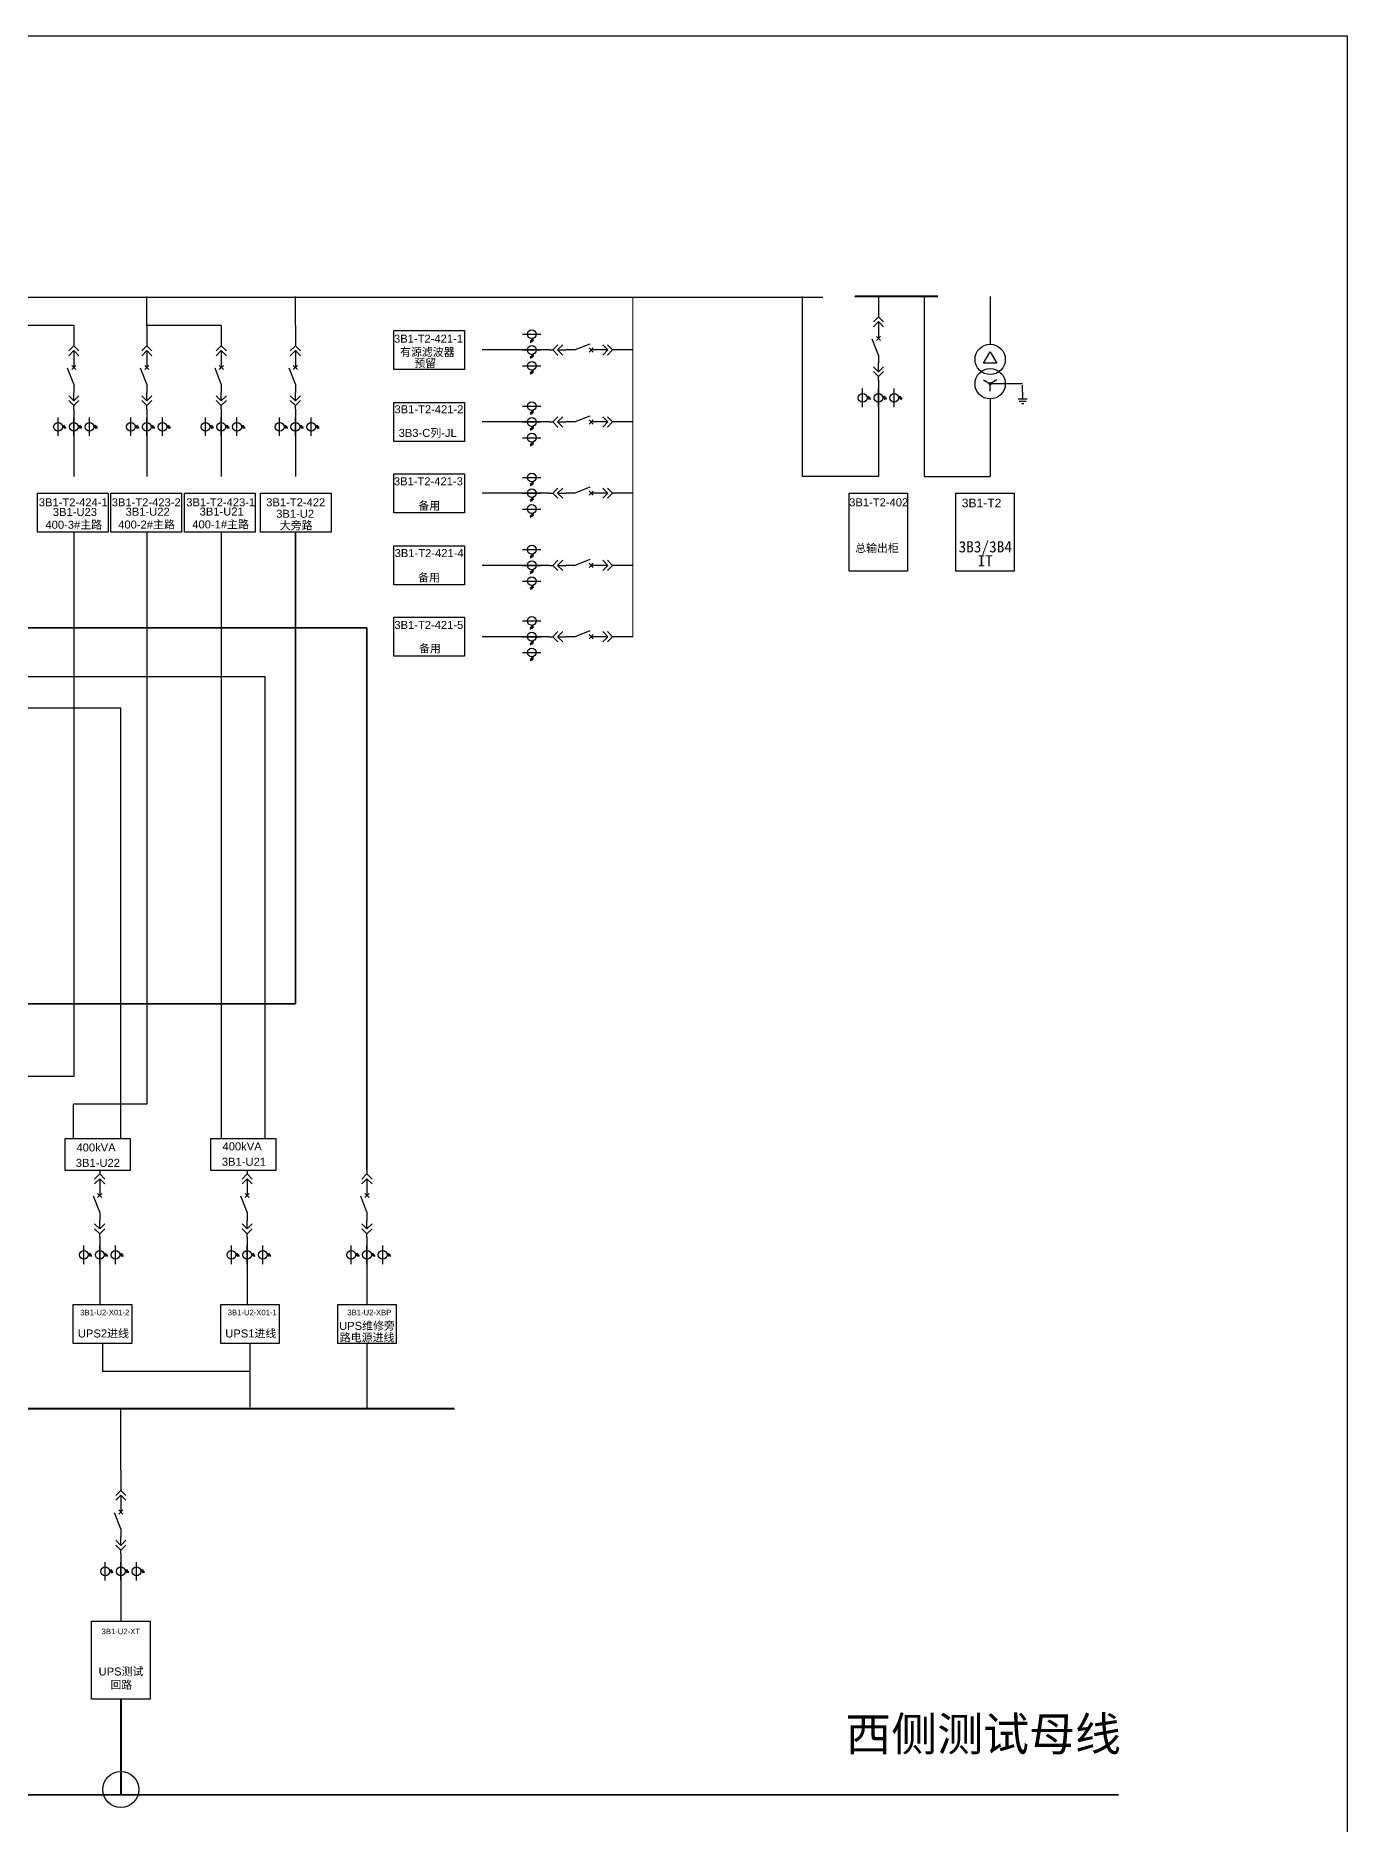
# Model space of a CAD drawing. Header units: millimetres. Extents: x 21 to 366, y 14 to 336.
# Drawn here: x 248.9 to 365.7, y 176.5 to 335.7 of the extents above; entities that cross this region are included whole.
import ezdxf
from ezdxf.enums import TextEntityAlignment as Align

# ---------------------------------------------------------------- set-up
doc = ezdxf.new("R2010")
doc.units = ezdxf.units.MM
doc.linetypes.add('CENTER', pattern=[2, 1.25, -0.25, 0.25, -0.25])
doc.linetypes.add('CONTINOUS', pattern=[0])
doc.styles.get("Standard").update_dxf_attribs({"font": 'arial.ttf'})

# ---------------------------------------------------------------- blocks, each defined once
blk = doc.blocks.new('DYDQAA05')
at = {"color": 0}
blk.add_lwpolyline([(0, 0), (0, -7)], dxfattribs=at)
blk = doc.blocks.new('DYDQAA03')
at = {"color": 0}
for points in [[(0, 0), (0, -1.5)], [(-2.12, -3.62), (0, -1.5)], [(-2.12, -5.62), (0, -3.5)], [(2.12, -3.62), (0, -1.5)], [(2.12, -5.62), (0, -3.5)], [(0, -3.5), (0, -7)]]:
    blk.add_lwpolyline(points, dxfattribs=at)
blk = doc.blocks.new('DYDQAA09')
at = {"color": 0}
blk.add_lwpolyline([(0, 0), (0, -3.5)], dxfattribs=at)
blk.add_lwpolyline([(0, 0), (0, -3.5)], dxfattribs=at)
blk.add_lwpolyline([(0, 0), (0, -3.5)], dxfattribs=at)
blk.add_lwpolyline([(0, 0), (0, -3.5)], dxfattribs=at)
blk.add_lwpolyline([(0, 0), (0, -3.5)], dxfattribs=at)
blk.add_lwpolyline([(0, 0), (0, -3.5)], dxfattribs=at)
blk.add_lwpolyline([(0, 0), (0, -3.5)], dxfattribs=at)
blk.add_lwpolyline([(0, 0), (0, -3.5)], dxfattribs=at)
blk.add_lwpolyline([(0, 0), (0, -3.5)], dxfattribs=at)
blk = doc.blocks.new('DYDQ0201')
at = {"color": 0}
for points in [[(0.86, -0.86), (-0.86, 0.86)], [(-0.86, -0.86), (0.86, 0.86)], [(0, -7), (-2.61, -0.37)]]:
    blk.add_lwpolyline(points, dxfattribs=at)
blk = doc.blocks.new('DYDQAA04')
at = {"color": 0}
for points in [[(0, -3.5), (0, 0)], [(-2.12, -1.38), (0, -3.5)], [(-2.12, -3.38), (0, -5.5)], [(2.12, -1.38), (0, -3.5)], [(2.12, -3.38), (0, -5.5)], [(0, -7), (0, -5.5)]]:
    blk.add_lwpolyline(points, dxfattribs=at)
blk = doc.blocks.new('A$C03DD39B5')
for p, q in [((417, 475), (283, 392)), ((417, 422), (283, 339)), ((350, 333), (350, 467))]:
    blk.add_line(p, q)
blk.add_lwpolyline([(700, 167), (0, 167)])
blk.add_circle((350, 167), 167)

msp = doc.modelspace()

# ---------------------------------------------------------------- linework, layer by layer
at = {"color": 1, "lineweight": 30}
msp.add_line((196.64, 312.47, -786.45), (319, 312.47, -786.45), dxfattribs=at)
for p, q in [((258.78, 309.94, 17593.51), (258.78, 312.52, 18976.79)), ((272.02, 309.94, 17593.51), (272.02, 312.52, 18976.79)), ((317.2, 296.49, 20769.03), (317.2, 312.52, 20769.03)), ((328.07, 296.49, 18983.64), (328.07, 312.52, 20769.03)), ((252.28, 309.94, 17593.51), (245.64, 309.94, 17593.51)), ((265.42, 309.94, 17593.51), (258.78, 309.94, 17593.51)), ((292.21, 307.76, 23698.86), (288.65, 307.76, 23698.86)), ((293.85, 307.76, 23698.86), (292.21, 307.76, 23698.86)), ((323.97, 304.28, 20769.03), (323.97, 302.64, 20769.03)), ((323.97, 302.64, 20769.03), (323.97, 296.49, 20769.03)), ((252.28, 301.7, 19794.72), (252.28, 300.06, 19794.72)), ((258.78, 301.7, 19794.72), (258.78, 300.06, 19794.72)), ((265.42, 301.7, 19794.72), (265.42, 300.06, 19794.72)), ((272.02, 301.7, 19794.72), (272.02, 300.06, 19794.72)), ((292.21, 301.35, 23698.86), (288.65, 301.35, 23698.86)), ((293.85, 301.35, 23698.86), (292.21, 301.35, 23698.86)), ((252.28, 300.06, 19794.72), (252.28, 296.49, 19794.72)), ((258.78, 300.06, 19794.72), (258.78, 296.49, 19794.72)), ((265.42, 300.06, 19794.72), (265.42, 296.49, 19794.72)), ((272.02, 300.06, 19794.72), (272.02, 296.49, 19794.72)), ((323.97, 296.49, 20769.03), (317.2, 296.49, 20769.03)), ((328.07, 296.49, 18983.64), (333.92, 296.49, 18983.64)), ((292.21, 295.01, 23698.86), (288.65, 295.01, 23698.86)), ((293.85, 295.01, 23698.86), (292.21, 295.01, 23698.86)), ((292.21, 288.58, 23698.86), (288.65, 288.58, 23698.86)), ((293.85, 288.58, 23698.86), (292.21, 288.58, 23698.86)), ((292.21, 282.23, 23698.86), (288.65, 282.23, 23698.86)), ((293.85, 282.23, 23698.86), (292.21, 282.23, 23698.86)), ((254.59, 227.95, 2205.23), (254.59, 226.32, 2205.23)), ((267.72, 227.95, 2205.23), (267.72, 226.32, 2205.23)), ((278.4, 227.95, 22152.31), (278.4, 226.32, 22152.31)), ((254.59, 226.32, 2205.23), (254.59, 222.75, 2205.23)), ((267.72, 226.32, 2205.23), (267.72, 222.75, 2205.23)), ((278.4, 226.32, 22152.31), (278.4, 222.75, 22152.31)), ((254.83, 219.27, 2201.21), (254.83, 216.8, 2201.21)), ((267.97, 219.27, 2201.21), (267.97, 213.6, 2201.21)), ((267.97, 219.27, 2201.21), (267.97, 216.8, 2201.21)), ((278.4, 219.27, 22152.31), (278.4, 213.55, 22152.31)), ((267.97, 216.8, 2201.21), (254.83, 216.8, 2201.21)), ((256.47, 208.01, 3385.22), (256.47, 213.51, 4768.5)), ((256.47, 199.77, 5586.44), (256.47, 198.13, 5586.44)), ((256.47, 198.13, 5586.44), (256.47, 194.57, 5586.44))]:
    msp.add_line(p, q)
at = {"lineweight": 20}
msp.add_line((302.09, 312.47, -786.45), (302.09, 282.23, 21497.65), dxfattribs=at)
at = {"color": 0}
for p, q in [((333.92, 312.52, 23594.57), (333.92, 308.27, 18983.64)), ((333.34, 306.58, 18983.64), (333.92, 307.6, 18983.64)), ((333.34, 306.58, 18983.64), (333.92, 307.6, 18983.64)), ((333.92, 307.6, 18983.64), (334.51, 306.58, 18983.64)), ((334.51, 306.58, 18983.64), (333.34, 306.58, 18983.64)), ((333.34, 305.09, 18983.64), (333.92, 304.75, 18983.64)), ((333.91, 304.86, 18983.64), (333.82, 304.76, 18983.64)), ((333.96, 304.85, 18983.64), (333.83, 304.72, 18983.64)), ((333.88, 304.85, 18983.64), (333.83, 304.8, 18983.64)), ((333.97, 304.84, 18983.64), (333.84, 304.71, 18983.64)), ((334, 304.82, 18983.64), (333.86, 304.68, 18983.64)), ((334.01, 304.81, 18983.64), (333.87, 304.67, 18983.64)), ((334.02, 304.77, 18983.64), (333.91, 304.66, 18983.64)), ((334.51, 305.09, 18983.64), (333.92, 304.75, 18983.64)), ((333.92, 304.08, 18983.64), (333.92, 304.75, 18983.64)), ((336.81, 304.75, 18983.64), (333.92, 304.75, 18983.64)), ((334.03, 304.75, 18983.64), (333.93, 304.65, 18983.64)), ((333.92, 303.4, 18983.64), (333.92, 296.49, 18983.64)), ((336.41, 303.4, 18983.64), (337.22, 303.4, 18983.64)), ((336.51, 303.2, 18983.64), (337.12, 303.2, 18983.64)), ((336.71, 303, 18983.64), (336.91, 303, 18983.64))]:
    msp.add_line(p, q, dxfattribs=at)
at = {"color": 0, "linetype": 'CENTER', "ltscale": 0.5}
msp.add_line((336.81, 304.01, 18983.64), (336.81, 304.75, 18983.64), dxfattribs=at)
at = {"color": 6, "lineweight": 25}
for p, q in [((252.28, 291.53, 19951.09), (252.28, 243.07, 31722.82)), ((258.78, 291.53, 19951.09), (258.78, 240.61, 19951.09)), ((252.28, 243.07, 31722.82), (241.99, 243.07, 31722.82)), ((258.78, 240.61, 19951.09), (252.24, 240.61, 19951.09)), ((252.24, 237.53), (252.24, 240.61, 19951.09))]:
    msp.add_line(p, q, dxfattribs=at)
at = {"color": 6}
msp.add_line((265.42, 291.53, 19951.09), (265.42, 237.53), dxfattribs=at)
at = {"color": 5, "lineweight": 35}
for p, q in [((109.04, 283.01, 19951.09), (278.4, 283.01, 19951.09)), ((278.4, 283.01, 19951.09), (278.4, 234.7, 19951.09))]:
    msp.add_line(p, q, dxfattribs=at)
at = {"color": 3, "lineweight": 25}
for p, q in [((155.76, 278.68, 19951.09), (269.3, 278.68, 19951.09)), ((269.3, 278.68, 19951.09), (269.3, 237.53)), ((162.39, 275.88, 19951.09), (256.45, 275.88, 19951.09)), ((256.45, 275.88, 19951.09), (256.45, 237.53))]:
    msp.add_line(p, q, dxfattribs=at)
at = {"color": 1, "lineweight": 40}
for p, q in [((194.61, 213.5, -6945.47), (286.19, 213.5, -6945.47)), ((256.47, 187.61, 5553.93), (256.47, 179.08, 5553.93))]:
    msp.add_line(p, q, dxfattribs=at)
at = {"color": 1, "lineweight": 35}
msp.add_line((117.11, 179.08, 15471.13), (345.36, 179.08, 15471.13), dxfattribs=at)
at = {"color": 1, "lineweight": 30, "ltscale": 0.002916}
msp.add_lwpolyline([(21.33, 335.74), (365.73, 335.74), (365.73, 14.28), (21.33, 14.28)], close=True, dxfattribs=at)
at = {"color": 1, "lineweight": 40, "ltscale": 100, "elevation": 21743.34}
msp.add_lwpolyline([(329.27, 312.52), (321.9, 312.52), (321.9, 312.52)], dxfattribs=at)
for points, elevation in [([(280.79, 309.5), (287.08, 309.5), (287.08, 306.02), (280.79, 306.02)], 23698.86), ([(280.79, 303.09), (287.08, 303.09), (287.08, 299.62), (280.79, 299.62)], 23698.86), ([(280.79, 296.74), (287.08, 296.74), (287.08, 293.27), (280.79, 293.27)], 23698.86), ([(249.05, 295.01), (255.34, 295.01), (255.34, 291.53), (249.05, 291.53)], 19951.09), ([(255.59, 295.01), (261.88, 295.01), (261.88, 291.53), (255.59, 291.53)], 19951.09), ([(262.14, 295.01), (268.43, 295.01), (268.43, 291.53), (262.14, 291.53)], 19951.09), ([(268.91, 295.01), (275.21, 295.01), (275.21, 291.53), (268.91, 291.53)], 19951.09), ([(321.36, 295.01), (326.57, 295.01), (326.57, 288.05), (321.36, 288.05)], 20925.4), ([(330.87, 295.01), (336.07, 295.01), (336.07, 288.05), (330.87, 288.05)], 21497.65), ([(280.79, 290.32), (287.08, 290.32), (287.08, 286.84), (280.79, 286.84)], 23698.86), ([(280.79, 283.97), (287.08, 283.97), (287.08, 280.49), (280.79, 280.49)], 23698.86), ([(252.23, 222.75), (257.44, 222.75), (257.44, 219.27), (252.23, 219.27)], 2201.21), ([(265.37, 222.75), (270.58, 222.75), (270.58, 219.27), (265.37, 219.27)], 2201.21), ([(275.8, 222.75), (281.01, 222.75), (281.01, 219.27), (275.8, 219.27)], 22152.31)]:
    msp.add_lwpolyline(points, close=True, dxfattribs=dict(elevation=elevation))
at = {"color": 0, "elevation": 19957.95}
msp.add_lwpolyline([(336.81, 304.01), (336.81, 303.4)], dxfattribs=at)
at = {"color": 5, "lineweight": 35, "elevation": 19951.09}
msp.add_lwpolyline([(272.02, 291.53), (272.02, 249.52), (103.55, 249.52), (103.55, 234.7)], dxfattribs=at)
for points in [[(251.5, 237.53), (257.3, 237.53), (257.3, 234.7), (251.5, 234.7)], [(264.49, 237.53), (270.29, 237.53), (270.29, 234.7), (264.49, 234.7)]]:
    msp.add_lwpolyline(points, close=True)
at = {"color": 1, "elevation": 5553.93}
msp.add_lwpolyline([(253.87, 194.57), (259.08, 194.57), (259.08, 187.61), (253.87, 187.61)], close=True, dxfattribs=at)
at = {"color": 0, "linetype": 'CONTINOUS'}
for centre in [(333.92, 306.92, 18983.64), (333.92, 304.75, 18983.64)]:
    msp.add_circle(centre, 1.35, dxfattribs=at)
at = {"color": 0}
msp.add_circle((333.92, 304.75, 18983.64), 0.101, dxfattribs=at)
at = {"color": 1, "lineweight": 30}
msp.add_circle((256.47, 179.57, 16760.6), 1.61, dxfattribs=at)

# ---------------------------------------------------------------- block references
at = {"xscale": 0.2128954749704126, "yscale": 0.2128954749704126, "zscale": 0.2128954749704126}
for name, p in [('DYDQAA05', (323.97, 312.52, 18567.82)), ('DYDQAA03', (323.97, 311.03, 18567.82)), ('DYDQAA05', (252.28, 309.94, 17593.51)), ('DYDQAA05', (258.78, 309.94, 17593.51)), ('DYDQAA05', (265.42, 309.94, 17593.51)), ('DYDQAA05', (265.42, 309.94, 17593.51)), ('DYDQAA05', (272.02, 309.94, 17593.51)), ('DYDQAA09', (323.97, 309.54, 18567.82)), ('DYDQAA03', (252.28, 308.45, 17593.51)), ('DYDQAA03', (258.78, 308.45, 17593.51)), ('DYDQAA03', (265.42, 308.45, 17593.51)), ('DYDQAA03', (272.02, 308.45, 17593.51)), ('DYDQ0201', (323.97, 308.79, 18567.82)), ('DYDQ0201', (252.28, 306.21, 17593.51)), ('DYDQAA09', (252.28, 306.96, 17593.51)), ('DYDQ0201', (258.78, 306.21, 17593.51)), ('DYDQAA09', (258.78, 306.96, 17593.51)), ('DYDQ0201', (265.42, 306.21, 17593.51)), ('DYDQAA09', (265.42, 306.96, 17593.51)), ('DYDQ0201', (272.02, 306.21, 17593.51)), ('DYDQAA09', (272.02, 306.96, 17593.51)), ('DYDQAA04', (323.97, 306.56, 18567.82)), ('DYDQAA09', (323.97, 307.3, 18567.82)), ('DYDQAA09', (252.28, 304.72, 17593.51)), ('DYDQAA09', (258.78, 304.72, 17593.51)), ('DYDQAA09', (265.42, 304.72, 17593.51)), ('DYDQAA09', (272.02, 304.72, 17593.51)), ('DYDQAA09', (323.97, 305.07, 18567.82)), ('DYDQAA04', (252.28, 303.98, 17593.51)), ('DYDQAA04', (258.78, 303.98, 17593.51)), ('DYDQAA04', (265.42, 303.98, 17593.51)), ('DYDQAA04', (272.02, 303.98, 17593.51)), ('DYDQAA09', (252.28, 302.49, 17593.51)), ('DYDQAA09', (258.78, 302.49, 17593.51)), ('DYDQAA09', (265.42, 302.49, 17593.51)), ('DYDQAA09', (272.02, 302.49, 17593.51)), ('DYDQAA03', (254.59, 234.7, 4.01)), ('DYDQAA03', (267.72, 234.7, 4.01)), ('DYDQAA03', (278.4, 234.7, 19951.09)), ('DYDQ0201', (254.59, 232.47, 4.01)), ('DYDQAA09', (254.59, 233.21, 4.01)), ('DYDQ0201', (267.72, 232.47, 4.01)), ('DYDQAA09', (267.72, 233.21, 4.01)), ('DYDQ0201', (278.4, 232.47, 19951.09)), ('DYDQAA09', (278.4, 233.21, 19951.09)), ('DYDQAA09', (254.59, 230.98, 4.01)), ('DYDQAA09', (267.72, 230.98, 4.01)), ('DYDQAA09', (278.4, 230.98, 19951.09)), ('DYDQAA04', (254.59, 230.23, 4.01)), ('DYDQAA04', (267.72, 230.23, 4.01)), ('DYDQAA04', (278.4, 230.23, 19951.09)), ('DYDQAA09', (254.59, 228.74, 4.01)), ('DYDQAA09', (267.72, 228.74, 4.01)), ('DYDQAA09', (278.4, 228.74, 19951.09)), ('DYDQAA05', (256.47, 208.01, 3385.22)), ('DYDQAA03', (256.47, 206.52, 3385.22)), ('DYDQ0201', (256.47, 204.28, 3385.22)), ('DYDQAA09', (256.47, 205.03, 3385.22)), ('DYDQAA09', (256.47, 202.79, 3385.22)), ('DYDQAA04', (256.47, 202.05, 3385.22)), ('DYDQAA09', (256.47, 200.56, 3385.22))]:
    msp.add_blockref(name, p, dxfattribs=at)
at = {"linetype": 'Continuous', "xscale": 0.002338875, "yscale": 0.002338875, "zscale": 0.002338875}
for p, rotation in [((293.9, 309.55, 23698.86), 180), ((293.9, 308.15, 23698.86), 180), ((293.9, 306.74, 23698.86), 180), ((322.17, 304.32, 20769.03), 270), ((323.58, 304.32, 20769.03), 270), ((324.98, 304.32, 20769.03), 270), ((293.9, 303.15, 23698.86), 180), ((250.49, 301.74, 19794.72), 270), ((251.89, 301.74, 19794.72), 270), ((253.29, 301.74, 19794.72), 270), ((256.98, 301.74, 19794.72), 270), ((258.39, 301.74, 19794.72), 270), ((259.79, 301.74, 19794.72), 270), ((263.62, 301.74, 19794.72), 270), ((265.03, 301.74, 19794.72), 270), ((266.43, 301.74, 19794.72), 270), ((270.23, 301.74, 19794.72), 270), ((271.63, 301.74, 19794.72), 270), ((273.04, 301.74, 19794.72), 270), ((293.9, 301.74, 23698.86), 180), ((293.9, 300.34, 23698.86), 180), ((293.9, 296.8, 23698.86), 180), ((293.9, 295.4, 23698.86), 180), ((293.9, 293.99, 23698.86), 180), ((293.9, 290.37, 23698.86), 180), ((293.9, 288.97, 23698.86), 180), ((293.9, 287.56, 23698.86), 180), ((293.9, 284.02, 23698.86), 180), ((293.9, 282.62, 23698.86), 180), ((293.9, 281.21, 23698.86), 180), ((252.79, 228, 2205.23), 270), ((254.2, 228, 2205.23), 270), ((255.6, 228, 2205.23), 270), ((265.93, 228, 2205.23), 270), ((267.33, 228, 2205.23), 270), ((268.73, 228, 2205.23), 270), ((276.61, 228, 22152.31), 270), ((278.01, 228, 22152.31), 270), ((279.41, 228, 22152.31), 270), ((254.68, 199.81, 5586.44), 270), ((256.08, 199.81, 5586.44), 270), ((257.48, 199.81, 5586.44), 270)]:
    msp.add_blockref('A$C03DD39B5', p, dxfattribs=dict(at, rotation=rotation))
at = {"xscale": 0.2128954749704126, "yscale": 0.2128954749704126, "zscale": 0.2128954749704126, "rotation": 270}
for name, p in [('DYDQAA09', (294.64, 307.76, 21497.65)), ('DYDQAA04', (296.13, 307.76, 21497.65)), ('DYDQAA09', (296.88, 307.76, 21497.65)), ('DYDQ0201', (298.37, 307.76, 21497.65)), ('DYDQAA09', (299.11, 307.76, 21497.65)), ('DYDQAA03', (300.6, 307.76, 21497.65)), ('DYDQAA05', (302.09, 307.76, 21497.65)), ('DYDQAA09', (294.64, 301.35, 21497.65)), ('DYDQAA04', (296.13, 301.35, 21497.65)), ('DYDQAA09', (296.88, 301.35, 21497.65)), ('DYDQ0201', (298.37, 301.35, 21497.65)), ('DYDQAA09', (299.11, 301.35, 21497.65)), ('DYDQAA03', (300.6, 301.35, 21497.65)), ('DYDQAA05', (302.09, 301.35, 21497.65)), ('DYDQAA09', (294.64, 295.01, 21497.65)), ('DYDQAA04', (296.13, 295.01, 21497.65)), ('DYDQAA09', (296.88, 295.01, 21497.65)), ('DYDQ0201', (298.37, 295.01, 21497.65)), ('DYDQAA09', (299.11, 295.01, 21497.65)), ('DYDQAA03', (300.6, 295.01, 21497.65)), ('DYDQAA05', (302.09, 295.01, 21497.65)), ('DYDQAA09', (294.64, 288.58, 21497.65)), ('DYDQAA04', (296.13, 288.58, 21497.65)), ('DYDQAA09', (296.88, 288.58, 21497.65)), ('DYDQ0201', (298.37, 288.58, 21497.65)), ('DYDQAA09', (299.11, 288.58, 21497.65)), ('DYDQAA03', (300.6, 288.58, 21497.65)), ('DYDQAA05', (302.09, 288.58, 21497.65)), ('DYDQAA09', (294.64, 282.23, 21497.65)), ('DYDQAA04', (296.13, 282.23, 21497.65)), ('DYDQAA09', (296.88, 282.23, 21497.65)), ('DYDQ0201', (298.37, 282.23, 21497.65)), ('DYDQAA09', (299.11, 282.23, 21497.65)), ('DYDQAA03', (300.6, 282.23, 21497.65)), ('DYDQAA05', (302.09, 282.23, 21497.65))]:
    msp.add_blockref(name, p, dxfattribs=at)

# ---------------------------------------------------------------- texts
at = {"lineweight": 0}
for s, height, p in [('3B1-T2-421-1', 0.7128, (283.88, 308.41, 43240.98)), ('有源滤波器', 0.713, (283.78, 307.22, 43619.79)), ('预留', 0.713, (283.59, 306.22, 43746.09)), ('3B1-T2-421-2', 0.7128, (283.92, 302.12, 43240.98)), ('3B3-C列-JL', 0.713, (283.81, 300.02, 43240.98)), ('3B1-T2-421-3', 0.7128, (283.87, 295.71, 43240.98)), ('3B1-T2-424-1', 0.7128, (252.23, 293.84, 17593.51)), ('3B1-U23', 0.713, (252.38, 292.98, 11621.31)), ('3B1-T2-423-2', 0.7128, (258.73, 293.84, 17593.51)), ('3B1-U22', 0.713, (258.86, 293, 11621.31)), ('3B1-T2-423-1', 0.7128, (265.37, 293.84, 17593.51)), ('3B1-U21', 0.713, (265.46, 293.02, 11621.31)), ('3B1-T2-422', 0.713, (272.05, 293.84, 17593.51)), ('3B1-U2', 0.713, (272, 292.82, 19794.72)), ('备用', 0.713, (283.95, 293.53, 43240.98)), ('3B1-T2-402', 0.713, (323.99, 293.84, 18567.82)), ('400-3#主路', 0.713, (252.28, 291.84, 10647)), ('400-2#主路', 0.713, (258.76, 291.86, 10647)), ('400-1#主路', 0.713, (265.36, 291.87, 10647)), ('大旁路', 0.713, (272.09, 291.78, 17593.51)), ('3B1-T2-421-4', 0.7128, (283.94, 289.32, 43240.98)), ('总输出柜', 0.713, (323.84, 289.76, 18567.82)), ('备用', 0.713, (283.93, 287.14, 43240.98)), ('3B1-T2-421-5', 0.7128, (283.91, 282.92, 43240.98)), ('备用', 0.713, (284.01, 280.82, 43240.98)), ('3B1-U2-X01-2', 0.49, (255.04, 221.8, 3428.12)), ('3B1-U2-X01-1', 0.49, (268.18, 221.8, 3428.12)), ('3B1-U2-XBP', 0.49, (278.61, 221.8, 24353.52)), ('UPS2进线', 0.713, (254.92, 219.82, 96.18)), ('UPS1进线', 0.713, (268.05, 219.82, 96.18)), ('UPS维修旁', 0.713, (278.4, 220.5, 18820.37)), ('路电源进线', 0.713, (278.41, 219.46, 18820.37))]:
    msp.add_text(s, height=height, dxfattribs=at).set_placement(p, align=Align.CENTER)
at = {"lineweight": 0, "ltscale": 100}
for s, p in [('3B1-U22', (252.46, 235.37, 29008.25)), ('400kVA ', (252.52, 236.74, 29417.21)), ('3B1-U21', (265.47, 235.47, 29008.25)), ('400kVA ', (265.53, 236.84, 29417.21))]:
    msp.add_text(s, height=0.713, dxfattribs=at).set_placement(p, align=Align.MIDDLE_LEFT)
at = {"color": 1, "lineweight": 0}
msp.add_text('3B1-U2-XT', height=0.49, dxfattribs=at).set_placement((256.47, 193.4, 6278.08), align=Align.CENTER)
for s, insert, char_height, width, attachment_point in [('3B1-T2', (331.39, 294.52, 24523.3), 0.77, 1.1343, 1), ('\\pxsm0.75,qc;{\\fSimSun|b0|i0|c134|p2;3B3/3B4\\PIT}', (330.66, 289.61, 20523.34), 1, 5.6486, 4)]:
    msp.add_mtext(s, dxfattribs=dict(insert=insert, char_height=char_height, width=width, attachment_point=attachment_point))
at = {"color": 1, "attachment_point": 1}
for s, insert, char_height, width in [('\\pxi0.87043;UPS{\\fSimSun|b0|i0|c134|p2;测试\\P\\pi2.34949;回路}', (253.87, 190.43, 5553.93), 0.7128, 5.2091), ('西侧测试母线', (321.02, 186.01, 60405.65), 3, 26.75)]:
    msp.add_mtext(s, dxfattribs=dict(at, insert=insert, char_height=char_height, width=width))

doc.saveas('drawing.dxf')
